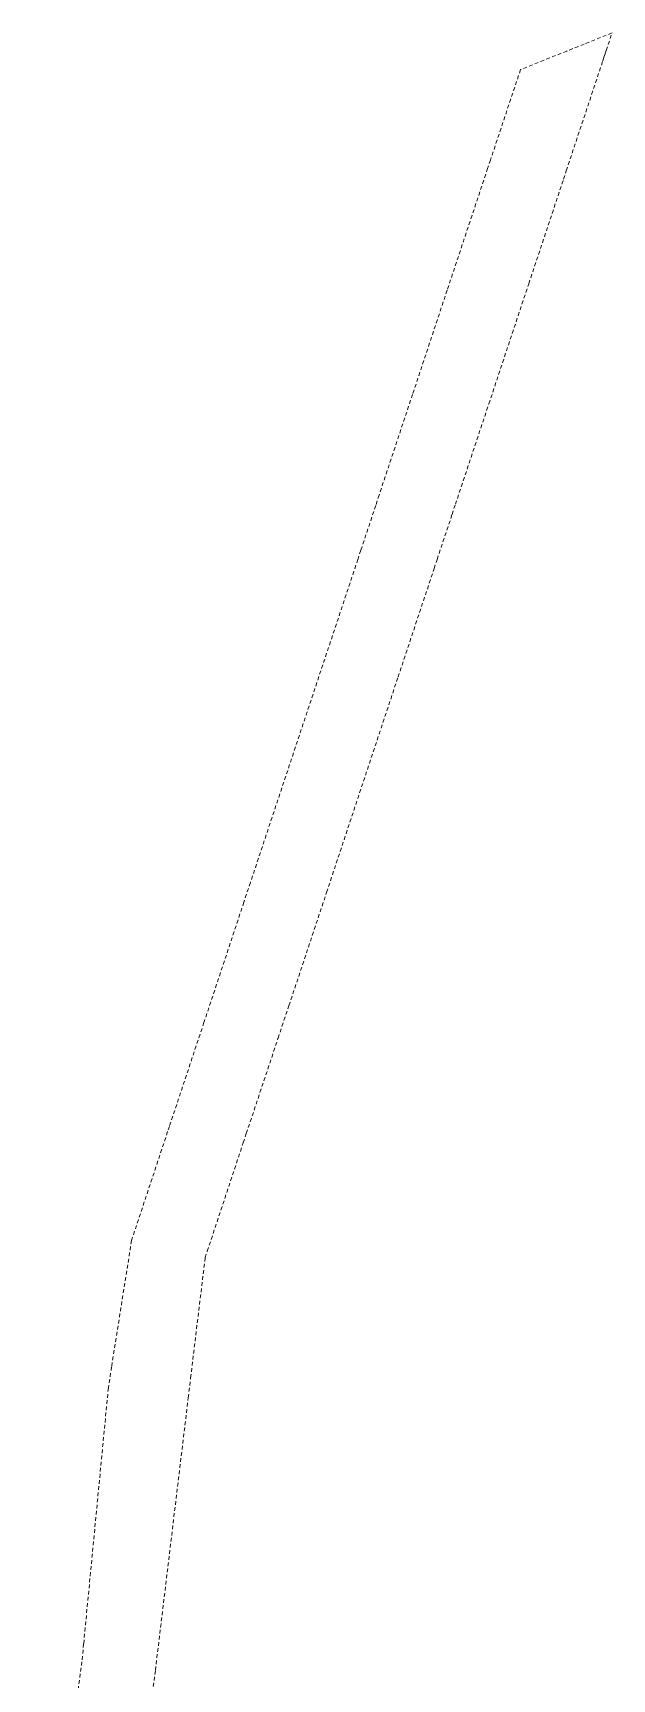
# Model space of a CAD drawing. Header units: metres. Extents: x 285637 to 287404, y 6287682 to 6290348.
# Drawn here: x 286353 to 286822, y 6289015 to 6290348 of the extents above; entities that cross this region are included whole.
import ezdxf

# ---------------------------------------------------------------- set-up
doc = ezdxf.new("R2010")
doc.units = ezdxf.units.M
doc.linetypes.add('Dash', pattern=[5, 3, -2])
doc.layers.add('Cadastre Easements_SP_EXT', color=7, linetype='Continuous', lineweight=5)

msp = doc.modelspace()

# ---------------------------------------------------------------- linework, layer by layer
at = {"layer": 'Cadastre Easements_SP_EXT', "linetype": 'Dash'}
msp.add_lwpolyline([(286424.8, 6288815.5), (286452.5, 6289022), (286479.1, 6289242.7), (286481, 6289258.7), (286492.8, 6289356.1), (286494.5, 6289361.4), (286523.6, 6289449.1), (286526.1, 6289456.6), (286551.7, 6289533.4), (286551.8, 6289533.9), (286560.6, 6289560.1), (286591.1, 6289651.8), (286649, 6289826.3), (286678.2, 6289914.1), (286680.6, 6289921.5), (286692.7, 6289957.8), (286695.4, 6289966.1), (286722.5, 6290047.5), (286754.8, 6290144.7), (286783, 6290229.4), (286785.2, 6290236.2), (286814.7, 6290325.1), (286815.7, 6290328), (286816.6, 6290330.9), (286817.5, 6290333.6), (286822.2, 6290347.7), (286799.7, 6290338.7), (286795, 6290336.8), (286790.4, 6290335), (286785.7, 6290333.1), (286748.1, 6290318), (286723.8, 6290244.8), (286721.5, 6290238), (286688.7, 6290139.4), (286660.7, 6290055), (286633.6, 6289973.5), (286630.9, 6289965.1), (286618.8, 6289928.8), (286616.4, 6289921.4), (286529.4, 6289659.8), (286524.1, 6289643.9), (286519.4, 6289629.6), (286491.8, 6289546.5), (286465, 6289465.8), (286463.8, 6289462.4), (286462.4, 6289458.1), (286433.2, 6289370.1), (286433.2, 6289370), (286417, 6289267.6), (286414.4, 6289250.6), (286394.4, 6289043.4), (286393, 6289028.9), (286353.3, 6288737.4)], dxfattribs=at)

doc.saveas('drawing.dxf')
